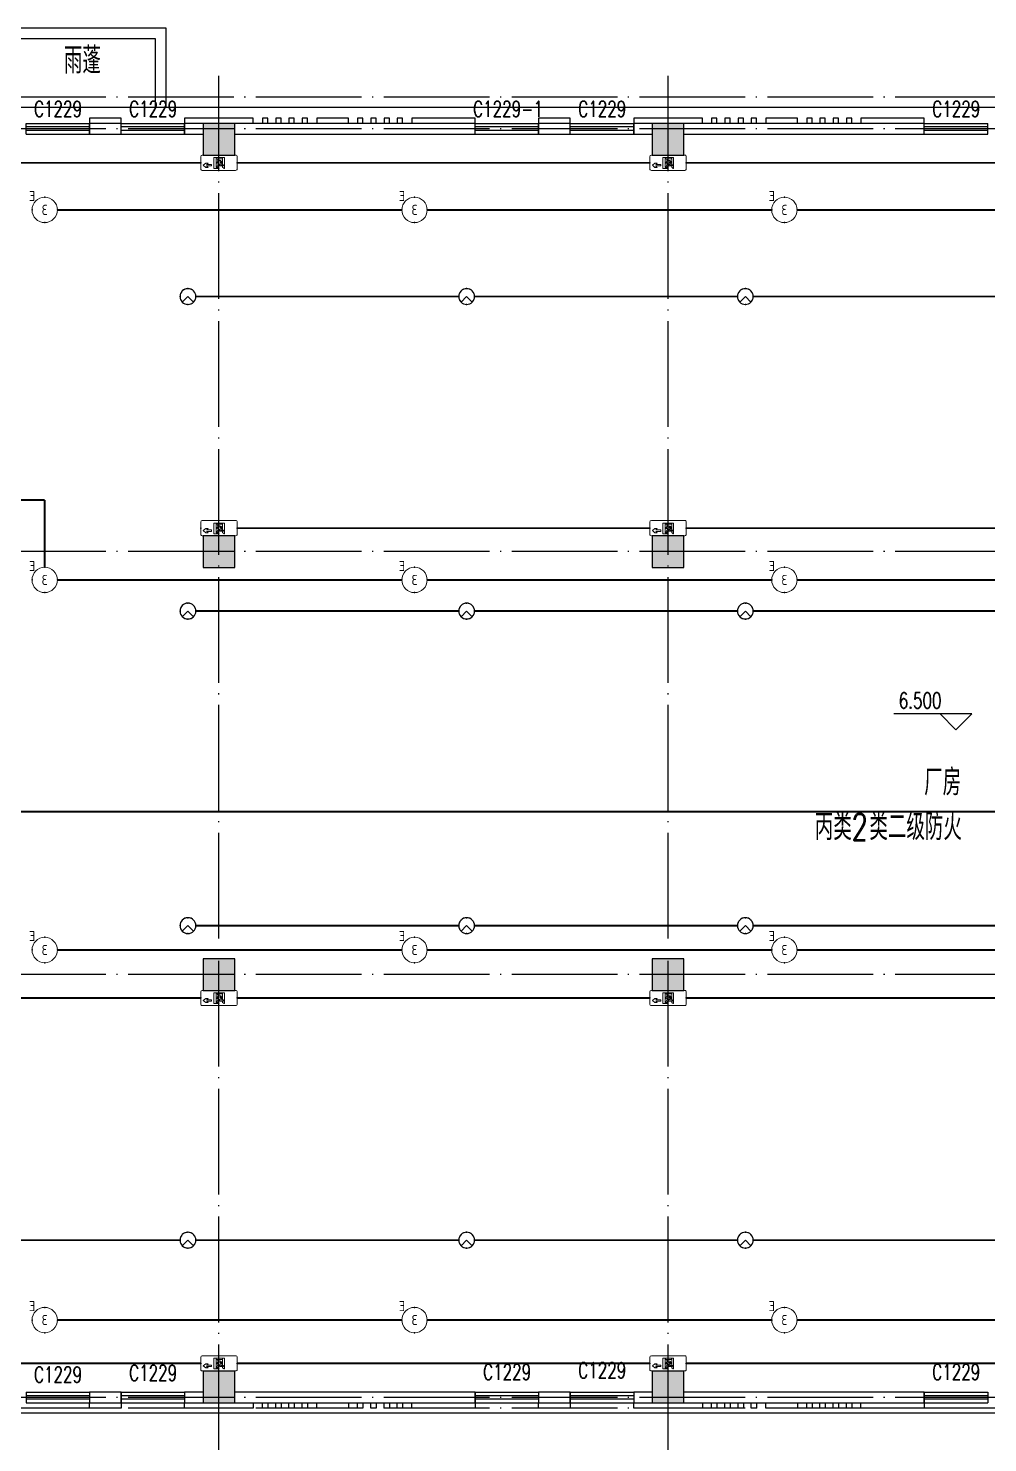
# Model space of a CAD drawing. Extents: x -124594 to 516503, y -3148 to 203159.
# Drawn here: x 107049 to 125208, y 93934 to 120691 of the extents above; entities that cross this region are included whole.
import ezdxf
from ezdxf.enums import TextEntityAlignment as Align

# ---------------------------------------------------------------- set-up
doc = ezdxf.new("R2010")
doc.units = 0
doc.header["$LTSCALE"] = 1000
doc.header["$MEASUREMENT"] = 0
doc.linetypes.add('DASH', pattern=[0.35, 0.25, -0.1])
doc.linetypes.add('DOTE', pattern=[2.42, 2, -0.2, 0.02, -0.2])
for name, color, linetype in [('COLUMN', 9, 'Continuous'), ('EQUIP-消防', 3, 'Continuous'), ('EQUIP-照明', 3, 'Continuous'), ('J-ANNO-标高标注', 144, 'Continuous'), ('J-AXIS-轴线', 1, 'DOTE'), ('J-DOOR-窗', 8, 'Continuous'), ('J-STAIR-楼梯', 142, 'Continuous'), ('J-WALL-墙体', 2, 'Continuous'), ('PUB_HATCH', 8, 'Continuous'), ('PUB_TEXT', 7, 'Continuous'), ('WINDOW_TEXT', 7, 'Continuous'), ('WIRE-应急', 1, 'DASH'), ('WIRE-照明', 1, 'Continuous'), ('外墙装饰线', 181, 'Continuous'), ('装饰柱', 7, 'Continuous')]:
    doc.layers.add(name, color=color, linetype=linetype)
doc.layers.add('建筑底图', color=8, linetype='Continuous', lineweight=5)
doc.styles.add('_TCH_DIM', font='SIMPLEX', dxfattribs={"bigfont": 'GBCBIG'})
doc.styles.add('_TCH_WINDOW', font='SIMPLEX', dxfattribs={"height": 3.5, "bigfont": 'GBCBIG'})
doc.styles.add('_TEL_ATTDEF', font='GBENOR', dxfattribs={"width": 0.8, "height": 3, "bigfont": 'GBCBIG'})
doc.styles.add('_TEL_DIM', font='SIMPLEX', dxfattribs={"width": 0.8, "height": 3.5, "bigfont": 'HZTXT'})
doc.styles.add('HZ', font='simplex.shx', dxfattribs={"width": 0.7, "bigfont": 'hztxt.shx'})

# ---------------------------------------------------------------- blocks, each defined once
blk = doc.blocks.new('_FZH')
blk.add_lwpolyline([(-0.5, -0.5), (0.5, -0.5), (0.5, 0.5), (-0.5, 0.5)], close=True)
at = {"layer": 'PUB_HATCH'}
blk.add_solid([(-0.5, -0.5), (0.5, -0.5), (-0.5, 0.5), (0.5, 0.5)], dxfattribs=at)
blk = doc.blocks.new('$TCHSYS$WIN2D')
for p, q in [((-0.5, 0.5), (0.5, 0.5)), ((-0.5, 0.5), (-0.5, -0.5)), ((0.5, 0.5), (0.5, -0.5)), ((0.5, 0.167), (-0.5, 0.167)), ((0.5, -0.167), (-0.5, -0.167)), ((-0.5, -0.5), (0.5, -0.5))]:
    blk.add_line(p, q)
blk = doc.blocks.new('HGSDEWS')
at = {"color": 8}
blk.add_lwpolyline([(144558.3, 94490.8), (102258.3, 94490.8)], dxfattribs=at)
at = {"layer": 'J-ANNO-标高标注', "color": 8}
for p, q in [((124906.2, 107721.1), (123428.2, 107721.1)), ((124606.2, 107421.1), (124306.2, 107721.1)), ((124606.2, 107421.1), (124906.2, 107721.1))]:
    blk.add_line(p, q, dxfattribs=at)
at = {"layer": 'J-AXIS-轴线', "color": 8}
for p, q in [((110658.3, 93790.8), (110658.3, 119790.8)), ((119158.3, 93790.8), (119158.3, 119790.8)), ((149658.3, 119390.8), (101158.3, 119390.8)), ((149658.3, 118790.8), (101158.3, 118790.8)), ((149658.3, 110790.8), (101158.3, 110790.8)), ((149658.3, 102790.8), (101158.3, 102790.8)), ((149658.3, 94790.8), (101158.3, 94790.8)), ((149658.3, 94590.8), (101158.3, 94590.8))]:
    blk.add_line(p, q, dxfattribs=at)
at = {"layer": 'J-STAIR-楼梯', "color": 8}
for points in [[(109658.3, 119190.8), (109658.3, 120690.8), (102158.3, 120690.8), (102058.3, 120690.8), (102058.3, 119490.8)], [(109458.3, 119190.8), (109458.3, 120490.8), (102258.3, 120490.8), (102258.3, 119490.8)]]:
    blk.add_lwpolyline(points, dxfattribs=at)
at = {"layer": 'J-WALL-墙体', "color": 8}
for p, q in [((108808.3, 118890.8), (108208.3, 118890.8)), ((108208.3, 118890.8), (108208.3, 118690.8)), ((108808.3, 118690.8), (108808.3, 118890.8)), ((110358.3, 118890.8), (110008.3, 118890.8)), ((110008.3, 118890.8), (110008.3, 118690.8)), ((115508.3, 118890.8), (110958.3, 118890.8)), ((115508.3, 118690.8), (115508.3, 118890.8)), ((117308.3, 118890.8), (116708.3, 118890.8)), ((116708.3, 118890.8), (116708.3, 118690.8)), ((117308.3, 118690.8), (117308.3, 118890.8)), ((118858.3, 118890.8), (118508.3, 118890.8)), ((118508.3, 118890.8), (118508.3, 118690.8)), ((124008.3, 118890.8), (119458.3, 118890.8)), ((124008.3, 118690.8), (124008.3, 118890.8)), ((108208.3, 118690.8), (108808.3, 118690.8)), ((110008.3, 118690.8), (110358.3, 118690.8)), ((110958.3, 118690.8), (115508.3, 118690.8)), ((116708.3, 118690.8), (117308.3, 118690.8)), ((118508.3, 118690.8), (118858.3, 118690.8)), ((119458.3, 118690.8), (124008.3, 118690.8)), ((108808.3, 94890.8), (108208.3, 94890.8)), ((108208.3, 94890.8), (108208.3, 94690.8)), ((108808.3, 94690.8), (108808.3, 94890.8)), ((110358.3, 94890.8), (110008.3, 94890.8)), ((110008.3, 94890.8), (110008.3, 94690.8)), ((115508.3, 94890.8), (110958.3, 94890.8)), ((115508.3, 94690.8), (115508.3, 94890.8)), ((117308.3, 94890.8), (116708.3, 94890.8)), ((116708.3, 94890.8), (116708.3, 94690.8)), ((117308.3, 94690.8), (117308.3, 94890.8)), ((118858.3, 94890.8), (118508.3, 94890.8)), ((118508.3, 94890.8), (118508.3, 94690.8)), ((124008.3, 94890.8), (119458.3, 94890.8)), ((124008.3, 94690.8), (124008.3, 94890.8)), ((108208.3, 94690.8), (108808.3, 94690.8)), ((110008.3, 94690.8), (110358.3, 94690.8)), ((110958.3, 94690.8), (115508.3, 94690.8)), ((116708.3, 94690.8), (117308.3, 94690.8)), ((118508.3, 94690.8), (118858.3, 94690.8)), ((119458.3, 94690.8), (124008.3, 94690.8))]:
    blk.add_line(p, q, dxfattribs=at)
at = {"layer": '外墙装饰线', "color": 8}
for points in [[(144558.3, 119190.8), (106258.3, 119190.8)], [(144558.3, 94490.8), (102258.3, 94490.8)]]:
    blk.add_lwpolyline(points, dxfattribs=at)
at = {"layer": '装饰柱', "color": 8}
for points in [[(108808.3, 118890.8), (108808.3, 118990.8), (108208.3, 118990.8), (108208.3, 118890.8)], [(111308.3, 118890.8), (111308.3, 118990.8), (110008.3, 118990.8), (110008.3, 118890.8)], [(111583.3, 118890.8), (111583.3, 118990.8), (111483.3, 118990.8), (111483.3, 118890.8)], [(111833.3, 118890.8), (111833.3, 118990.8), (111733.3, 118990.8), (111733.3, 118890.8)], [(112083.3, 118890.8), (112083.3, 118990.8), (111983.3, 118990.8), (111983.3, 118890.8)], [(112333.3, 118890.8), (112333.3, 118990.8), (112233.3, 118990.8), (112233.3, 118890.8)], [(113108.3, 118890.8), (113108.3, 118990.8), (112508.3, 118990.8), (112508.3, 118890.8)], [(113383.3, 118890.8), (113383.3, 118990.8), (113283.3, 118990.8), (113283.3, 118890.8)], [(113633.3, 118890.8), (113633.3, 118990.8), (113533.3, 118990.8), (113533.3, 118890.8)], [(113883.3, 118890.8), (113883.3, 118990.8), (113783.3, 118990.8), (113783.3, 118890.8)], [(114133.3, 118890.8), (114133.3, 118990.8), (114033.3, 118990.8), (114033.3, 118890.8)], [(115508.3, 118890.8), (115508.3, 118990.8), (114308.3, 118990.8), (114308.3, 118890.8)], [(117308.3, 118890.8), (117308.3, 118990.8), (116708.3, 118990.8), (116708.3, 118890.8)], [(119808.3, 118890.8), (119808.3, 118990.8), (118508.3, 118990.8), (118508.3, 118890.8)], [(120083.3, 118890.8), (120083.3, 118990.8), (119983.3, 118990.8), (119983.3, 118890.8)], [(120333.3, 118890.8), (120333.3, 118990.8), (120233.3, 118990.8), (120233.3, 118890.8)], [(120583.3, 118890.8), (120583.3, 118990.8), (120483.3, 118990.8), (120483.3, 118890.8)], [(120833.3, 118890.8), (120833.3, 118990.8), (120733.3, 118990.8), (120733.3, 118890.8)], [(121608.3, 118890.8), (121608.3, 118990.8), (121008.3, 118990.8), (121008.3, 118890.8)], [(121883.3, 118890.8), (121883.3, 118990.8), (121783.3, 118990.8), (121783.3, 118890.8)], [(122133.3, 118890.8), (122133.3, 118990.8), (122033.3, 118990.8), (122033.3, 118890.8)], [(122383.3, 118890.8), (122383.3, 118990.8), (122283.3, 118990.8), (122283.3, 118890.8)], [(122633.3, 118890.8), (122633.3, 118990.8), (122533.3, 118990.8), (122533.3, 118890.8)], [(124008.3, 118890.8), (124008.3, 118990.8), (122808.3, 118990.8), (122808.3, 118890.8)], [(108808.3, 94690.8), (108808.3, 94590.8), (108208.3, 94590.8), (108208.3, 94690.8)], [(111308.3, 94690.8), (111308.3, 94590.8), (110008.3, 94590.8), (110008.3, 94690.8)], [(111583.3, 94690.8), (111583.3, 94590.8), (111483.3, 94590.8), (111483.3, 94690.8)], [(111833.3, 94690.8), (111833.3, 94590.8), (111733.3, 94590.8), (111733.3, 94690.8)], [(112083.3, 94690.8), (112083.3, 94590.8), (111983.3, 94590.8), (111983.3, 94690.8)], [(112333.3, 94690.8), (112333.3, 94590.8), (112233.3, 94590.8), (112233.3, 94690.8)], [(113108.3, 94690.8), (113108.3, 94590.8), (112508.3, 94590.8), (112508.3, 94690.8)], [(113383.3, 94690.8), (113383.3, 94590.8), (113283.3, 94590.8), (113283.3, 94690.8)], [(113633.3, 94690.8), (113633.3, 94590.8), (113533.3, 94590.8), (113533.3, 94690.8)], [(113883.3, 94690.8), (113883.3, 94590.8), (113783.3, 94590.8), (113783.3, 94690.8)], [(114133.3, 94690.8), (114133.3, 94590.8), (114033.3, 94590.8), (114033.3, 94690.8)], [(115508.3, 94690.8), (115508.3, 94590.8), (114308.3, 94590.8), (114308.3, 94690.8)], [(117308.3, 94690.8), (117308.3, 94590.8), (116708.3, 94590.8), (116708.3, 94690.8)], [(119808.3, 94690.8), (119808.3, 94590.8), (118508.3, 94590.8), (118508.3, 94690.8)], [(120083.3, 94690.8), (120083.3, 94590.8), (119983.3, 94590.8), (119983.3, 94690.8)], [(120333.3, 94690.8), (120333.3, 94590.8), (120233.3, 94590.8), (120233.3, 94690.8)], [(120583.3, 94690.8), (120583.3, 94590.8), (120483.3, 94590.8), (120483.3, 94690.8)], [(120833.3, 94690.8), (120833.3, 94590.8), (120733.3, 94590.8), (120733.3, 94690.8)], [(121608.3, 94690.8), (121608.3, 94590.8), (121008.3, 94590.8), (121008.3, 94690.8)], [(121883.3, 94690.8), (121883.3, 94590.8), (121783.3, 94590.8), (121783.3, 94690.8)], [(122133.3, 94690.8), (122133.3, 94590.8), (122033.3, 94590.8), (122033.3, 94690.8)], [(122383.3, 94690.8), (122383.3, 94590.8), (122283.3, 94590.8), (122283.3, 94690.8)], [(122633.3, 94690.8), (122633.3, 94590.8), (122533.3, 94590.8), (122533.3, 94690.8)], [(124008.3, 94690.8), (124008.3, 94590.8), (122808.3, 94590.8), (122808.3, 94690.8)]]:
    blk.add_lwpolyline(points, dxfattribs=at)
at = {"layer": 'COLUMN', "color": 8, "xscale": 600, "yscale": 600, "zscale": 600, "rotation": 90}
for p in [(110658.3, 118590.8), (119158.3, 118590.8), (110658.3, 110790.8), (119158.3, 110790.8), (110658.3, 102790.8), (119158.3, 102790.8), (110658.3, 94990.8), (119158.3, 94990.8)]:
    blk.add_blockref('_FZH', p, dxfattribs=at)
at = {"layer": 'J-DOOR-窗', "color": 8}
ref = blk.add_blockref('$TCHSYS$WIN2D', (107608.3, 118790.8), dxfattribs=dict(at, xscale=-1200, yscale=200, zscale=200, rotation=180))
ref.add_attrib('A', 'C1229', (107158.3, 119017), dxfattribs={"layer": 'WINDOW_TEXT', "color": 8, "height": 297.5, "style": '_TCH_WINDOW', "width": 0.705882})
ref = blk.add_blockref('$TCHSYS$WIN2D', (109408.3, 118790.8), dxfattribs=dict(at, xscale=-1200, yscale=200, zscale=200, rotation=180))
ref.add_attrib('A', 'C1229', (108958.3, 119017), dxfattribs={"layer": 'WINDOW_TEXT', "color": 8, "height": 297.5, "style": '_TCH_WINDOW', "width": 0.705882})
ref = blk.add_blockref('$TCHSYS$WIN2D', (116108.3, 118790.8), dxfattribs=dict(at, xscale=-1200, yscale=200, zscale=200, rotation=180))
ref.add_attrib('A', 'C1229-1', (115468.3, 119017), dxfattribs={"layer": 'WINDOW_TEXT', "color": 8, "height": 297.5, "style": '_TCH_WINDOW', "width": 0.705882})
ref = blk.add_blockref('$TCHSYS$WIN2D', (117908.3, 118790.8), dxfattribs=dict(at, xscale=-1200, yscale=200, zscale=200, rotation=180))
ref.add_attrib('A', 'C1229', (117458.3, 119017), dxfattribs={"layer": 'WINDOW_TEXT', "color": 8, "height": 297.5, "style": '_TCH_WINDOW', "width": 0.705882})
ref = blk.add_blockref('$TCHSYS$WIN2D', (124608.3, 118790.8), dxfattribs=dict(at, xscale=-1200, yscale=200, zscale=200, rotation=180))
ref.add_attrib('A', 'C1229', (124158.3, 119017), dxfattribs={"layer": 'WINDOW_TEXT', "color": 8, "height": 297.5, "style": '_TCH_WINDOW', "width": 0.705882})
ref = blk.add_blockref('$TCHSYS$WIN2D', (107608.3, 94790.8), dxfattribs=dict(at, xscale=1200, yscale=200, zscale=200))
ref.add_attrib('A', 'C1229', (107158.3, 95073.9), dxfattribs={"layer": 'WINDOW_TEXT', "color": 8, "height": 297.5, "style": '_TCH_WINDOW', "width": 0.705882})
ref = blk.add_blockref('$TCHSYS$WIN2D', (109408.3, 94790.8), dxfattribs=dict(at, xscale=1200, yscale=200, zscale=200))
ref.add_attrib('A', 'C1229', (108958.3, 95106), dxfattribs={"layer": 'WINDOW_TEXT', "color": 8, "height": 297.5, "style": '_TCH_WINDOW', "width": 0.705882})
ref = blk.add_blockref('$TCHSYS$WIN2D', (116108.3, 94790.8), dxfattribs=dict(at, xscale=1200, yscale=200, zscale=200))
ref.add_attrib('A', 'C1229', (115658.3, 95122.5), dxfattribs={"layer": 'WINDOW_TEXT', "color": 8, "height": 297.5, "style": '_TCH_WINDOW', "width": 0.705882})
ref = blk.add_blockref('$TCHSYS$WIN2D', (117908.3, 94790.8), dxfattribs=dict(at, xscale=1200, yscale=200, zscale=200))
ref.add_attrib('A', 'C1229', (117458.3, 95154.6), dxfattribs={"layer": 'WINDOW_TEXT', "color": 8, "height": 297.5, "style": '_TCH_WINDOW', "width": 0.705882})
ref = blk.add_blockref('$TCHSYS$WIN2D', (124608.3, 94790.8), dxfattribs=dict(at, xscale=1200, yscale=200, zscale=200))
ref.add_attrib('A', 'C1229', (124158.3, 95122.5), dxfattribs={"layer": 'WINDOW_TEXT', "color": 8, "height": 297.5, "style": '_TCH_WINDOW', "width": 0.705882})
at = {"layer": 'J-ANNO-标高标注', "color": 7, "style": '_TCH_DIM', "width": 0.705882}
blk.add_text('6.500', height=297.5, dxfattribs=at).set_placement((123524.2, 107826.1))
at = {"layer": 'PUB_TEXT', "color": 8, "style": 'HZ', "width": 0.7}
for s, p in [('雨蓬', (107723.7, 119833.7)), ('厂房', (124005.3, 106177.4)), ('丙类', (121935.8, 105333.2)), ('2', (122635.8, 105333.2)), ('类二级防火', (122969.1, 105333.2))]:
    blk.add_text(s, height=500, dxfattribs=at).set_placement(p)
blk = doc.blocks.new('$equip_U$00000139(cyquan-PC)')
at = {"lineweight": 0}
blk.add_lwpolyline([(-0.5, 0, 1), (0.5, 0, 1), (-0.5, 0, 0.911406)], format="xyb", dxfattribs=at)
for p in [(-0.5, 0), (0, 0.5), (0.5, 0), (0, -0.5)]:
    blk.add_point(p)
at = {"color": 7, "lineweight": 0, "style": '_TEL_DIM'}
blk.add_attdef('E', text='', height=0.4, dxfattribs=at).set_placement((0.497, 0.549), align=Align.MIDDLE_CENTER)
at = {"color": 7, "style": '_TEL_DIM'}
blk.add_attdef('$TEXT$', text='', height=0.4, dxfattribs=at).set_placement((0, 0), align=Align.MIDDLE_CENTER)
at = {"color": 7, "style": '_TEL_DIM', "flags": 1}
for tag in ['A', 'REMARK']:
    blk.add_attdef(tag, text='', height=0.00002, dxfattribs=at).set_placement((0, 0), align=Align.MIDDLE_CENTER)
blk = doc.blocks.new('$equip_U$00000081(OW7S4Z35Z8O8O2W)')
ref = blk.add_blockref('$equip_U$00000139(cyquan-PC)', (0, 0), dxfattribs=dict(xscale=1.59999999999984, yscale=1.59999999999984, zscale=1.59999999999984))
ref.add_attrib('E', 'E', dxfattribs={"color": 7, "lineweight": 0, "height": 0.64, "style": '_TEL_ATTDEF'}).set_placement((0.796, 0.878), align=Align.MIDDLE_CENTER)
ref.add_attrib('$TEXT$', '3', dxfattribs={"color": 7, "height": 0.64, "style": '_TEL_ATTDEF'}).set_placement((0, 0), align=Align.MIDDLE_CENTER)
at = {"color": 7, "style": '_TEL_DIM', "flags": 1}
blk.add_attdef('A', text='', height=0.0000333, dxfattribs=at).set_placement((0, 0), align=Align.MIDDLE_CENTER)
blk = doc.blocks.new('$equip_U$00000090(cyquan-PC)')
at = {"lineweight": 0}
blk.add_lwpolyline([(-0.658, 0), (0.658, 0, 0.414214), (0.72, 0.062), (0.72, 0.538, 0.414213), (0.658, 0.6), (-0.658, 0.6, 0.414214), (-0.72, 0.538, 0), (-0.72, 0.062, 0.414245), (-0.658, 0, 18481.445439)], format="xyb", dxfattribs=at)
for points in [[(-0.22, 0.08), (-0.204, 0.08), (-0.145, 0.122), (-0.145, 0.172), (-0.153, 0.172, -1), (-0.153, 0.231), (-0.145, 0.231), (-0.145, 0.499, 0.414214), (-0.147, 0.501), (-0.22, 0.501)], [(0.104, 0.325, 0.414214), (0.102, 0.327), (0.075, 0.327), (0.034, 0.375, 0.221695), (0.018, 0.383), (-0.073, 0.383, 0.235469), (-0.08, 0.379), (-0.132, 0.31, 1), (-0.098, 0.286), (-0.057, 0.341), (-0.046, 0.341, -0.542956), (-0.042, 0.335), (-0.07, 0.271, 0.096289), (-0.073, 0.258), (-0.074, 0.223), (-0.153, 0.223, 1), (-0.153, 0.181), (-0.05, 0.181, 0.404026), (-0.029, 0.201), (-0.027, 0.258, -0.774283), (-0.023, 0.259), (0.039, 0.138, 1), (0.08, 0.159), (0.019, 0.279), (0.031, 0.308, -0.554309), (0.038, 0.309), (0.057, 0.287, 0.221695), (0.062, 0.285), (0.102, 0.285, 0.414214), (0.104, 0.287)], [(0.102, 0.459, 0.414214), (0.104, 0.461), (0.104, 0.499, 0.414214), (0.102, 0.501), (-0.138, 0.501, 0.414214), (-0.14, 0.499), (-0.14, 0.461, 0.414214), (-0.138, 0.459)], [(-0.01, 0.08), (0.055, 0.08, 0.912194), (0.025, 0.109)], [(0.108, 0.499), (0.108, 0.122), (0.066, 0.08), (0.201, 0.08), (0.201, 0.501), (0.11, 0.501, 0.414214)], [(0.519, 0.119), (0.618, 0.201), (0.519, 0.284), (0.423, 0.284), (0.484, 0.233, -0.700208), (0.483, 0.229), (0.287, 0.229), (0.287, 0.174), (0.483, 0.174, -0.700208), (0.484, 0.17), (0.423, 0.119)]]:
    blk.add_lwpolyline(points, format="xyb", close=True, dxfattribs=at)
blk.add_circle((0.024, 0.421), 0.0295, dxfattribs=at)
for p in [(0, 0.6), (-0.72, 0.3), (0, 0), (0.72, 0.3)]:
    blk.add_point(p)
at = {"color": 7, "style": '_TEL_DIM', "flags": 1}
for tag in ['A', 'REMARK']:
    blk.add_attdef(tag, text='', height=0.00002, dxfattribs=at).set_placement((0, 0), align=Align.MIDDLE_CENTER)
blk = doc.blocks.new('$equip_U$00000079(OW7S4Z35Z8O8O2W)')
at = {"xscale": -1.59999999999984, "yscale": 1.59999999999984, "zscale": 1.59999999999984}
blk.add_blockref('$equip_U$00000090(cyquan-PC)', (0, 0), dxfattribs=at)
at = {"color": 7, "style": '_TEL_DIM', "flags": 1}
blk.add_attdef('A', text='', height=0.0000333, dxfattribs=at).set_placement((0, 0), align=Align.MIDDLE_CENTER)
blk = doc.blocks.new('$equip$00002831')
for q in [(-0.354, -0.354), (0.354, -0.354)]:
    blk.add_line((0, 0), q)
at = {"const_width": 0.0667}
blk.add_lwpolyline([(0.5, 0, 1), (-0.5, 0, 1), (0.5, 0, -2.700563)], format="xyb", dxfattribs=at)
blk.add_circle((0, 0), 0.5)
for p in [(-0.5, 0), (0, 0.5), (0.5, 0), (0, -0.5)]:
    blk.add_point(p)
at = {"color": 7, "style": '_TEL_DIM', "flags": 1}
for tag in ['A', 'REMARK']:
    blk.add_attdef(tag, text='', height=0.00002, dxfattribs=at).set_placement((0, 0), align=Align.MIDDLE_CENTER)

msp = doc.modelspace()

# ---------------------------------------------------------------- linework, layer by layer
at = {"layer": 'WIRE-应急', "const_width": 35}
for points in [[(110313, 118147), (106546, 118147)], [(118813, 118147), (111004, 118147)], [(127313, 118147), (119504, 118147)], [(114120, 117255), (107600, 117255)], [(121120, 117255), (114600, 117255)], [(128120, 117255), (121600, 117255)], [(107360, 111766), (106446, 111766)], [(107360, 110495), (107360, 111766)], [(118813, 111235), (111004, 111235)], [(127313, 111235), (119504, 111235)], [(114120, 110255), (107600, 110255)], [(121120, 110255), (114600, 110255)], [(128120, 110255), (121600, 110255)], [(114120, 103255), (107600, 103255)], [(121120, 103255), (114600, 103255)], [(128120, 103255), (121600, 103255)], [(110313, 102347), (106426, 102347)], [(118813, 102347), (111004, 102347)], [(127313, 102347), (119504, 102347)], [(114120, 96255), (107600, 96255)], [(121120, 96255), (114600, 96255)], [(128120, 96255), (121600, 96255)], [(110313, 95435), (106426, 95435)], [(118813, 95435), (111004, 95435)], [(127313, 95435), (119504, 95435)]]:
    msp.add_lwpolyline(points, dxfattribs=at)
at = {"layer": 'WIRE-照明', "const_width": 35}
for points in [[(115196, 115616), (110221, 115616)], [(120471, 115616), (115496, 115616)], [(125746, 115616), (120771, 115616)], [(115196, 109666), (110221, 109666)], [(120471, 109666), (115496, 109666)], [(125746, 109666), (120771, 109666)], [(107116, 105872), (105547, 105872)], [(145284, 105872), (107116, 105872)], [(115196, 103716), (110221, 103716)], [(120471, 103716), (115496, 103716)], [(125746, 103716), (120771, 103716)], [(109921, 97766), (104946, 97766)], [(115196, 97766), (110221, 97766)], [(120471, 97766), (115496, 97766)], [(125746, 97766), (120771, 97766)]]:
    msp.add_lwpolyline(points, dxfattribs=at)

# ---------------------------------------------------------------- block references
at = {"layer": 'EQUIP-消防', "yscale": 300, "zscale": 300}
for name, p, xscale in [('$equip_U$00000079(OW7S4Z35Z8O8O2W)', (110658, 118003), 300), ('$equip_U$00000079(OW7S4Z35Z8O8O2W)', (119158, 118003), 300), ('$equip_U$00000081(OW7S4Z35Z8O8O2W)', (107360, 117255), -300), ('$equip_U$00000081(OW7S4Z35Z8O8O2W)', (114360, 117255), -300), ('$equip_U$00000081(OW7S4Z35Z8O8O2W)', (121360, 117255), -300), ('$equip_U$00000079(OW7S4Z35Z8O8O2W)', (110658, 111091), 300), ('$equip_U$00000079(OW7S4Z35Z8O8O2W)', (119158, 111091), 300), ('$equip_U$00000081(OW7S4Z35Z8O8O2W)', (107360, 110255), -300), ('$equip_U$00000081(OW7S4Z35Z8O8O2W)', (114360, 110255), -300), ('$equip_U$00000081(OW7S4Z35Z8O8O2W)', (121360, 110255), -300), ('$equip_U$00000081(OW7S4Z35Z8O8O2W)', (107360, 103255), -300), ('$equip_U$00000081(OW7S4Z35Z8O8O2W)', (114360, 103255), -300), ('$equip_U$00000081(OW7S4Z35Z8O8O2W)', (121360, 103255), -300), ('$equip_U$00000079(OW7S4Z35Z8O8O2W)', (110658, 102203), 300), ('$equip_U$00000079(OW7S4Z35Z8O8O2W)', (119158, 102203), 300), ('$equip_U$00000081(OW7S4Z35Z8O8O2W)', (107360, 96255), -300), ('$equip_U$00000081(OW7S4Z35Z8O8O2W)', (114360, 96255), -300), ('$equip_U$00000081(OW7S4Z35Z8O8O2W)', (121360, 96255), -300), ('$equip_U$00000079(OW7S4Z35Z8O8O2W)', (110658, 95291), 300), ('$equip_U$00000079(OW7S4Z35Z8O8O2W)', (119158, 95291), 300)]:
    msp.add_blockref(name, p, dxfattribs=dict(at, xscale=xscale))
at = {"layer": 'EQUIP-照明', "xscale": -300, "yscale": 300, "zscale": 300}
for p in [(110071, 115616), (115346, 115616), (120621, 115616), (110071, 109666), (115346, 109666), (120621, 109666), (110071, 103716), (115346, 103716), (120621, 103716), (110071, 97766), (115346, 97766), (120621, 97766)]:
    msp.add_blockref('$equip$00002831', p, dxfattribs=at)
at = {"layer": '建筑底图'}
msp.add_blockref('HGSDEWS', (0, 0), dxfattribs=at)

doc.saveas('drawing.dxf')
